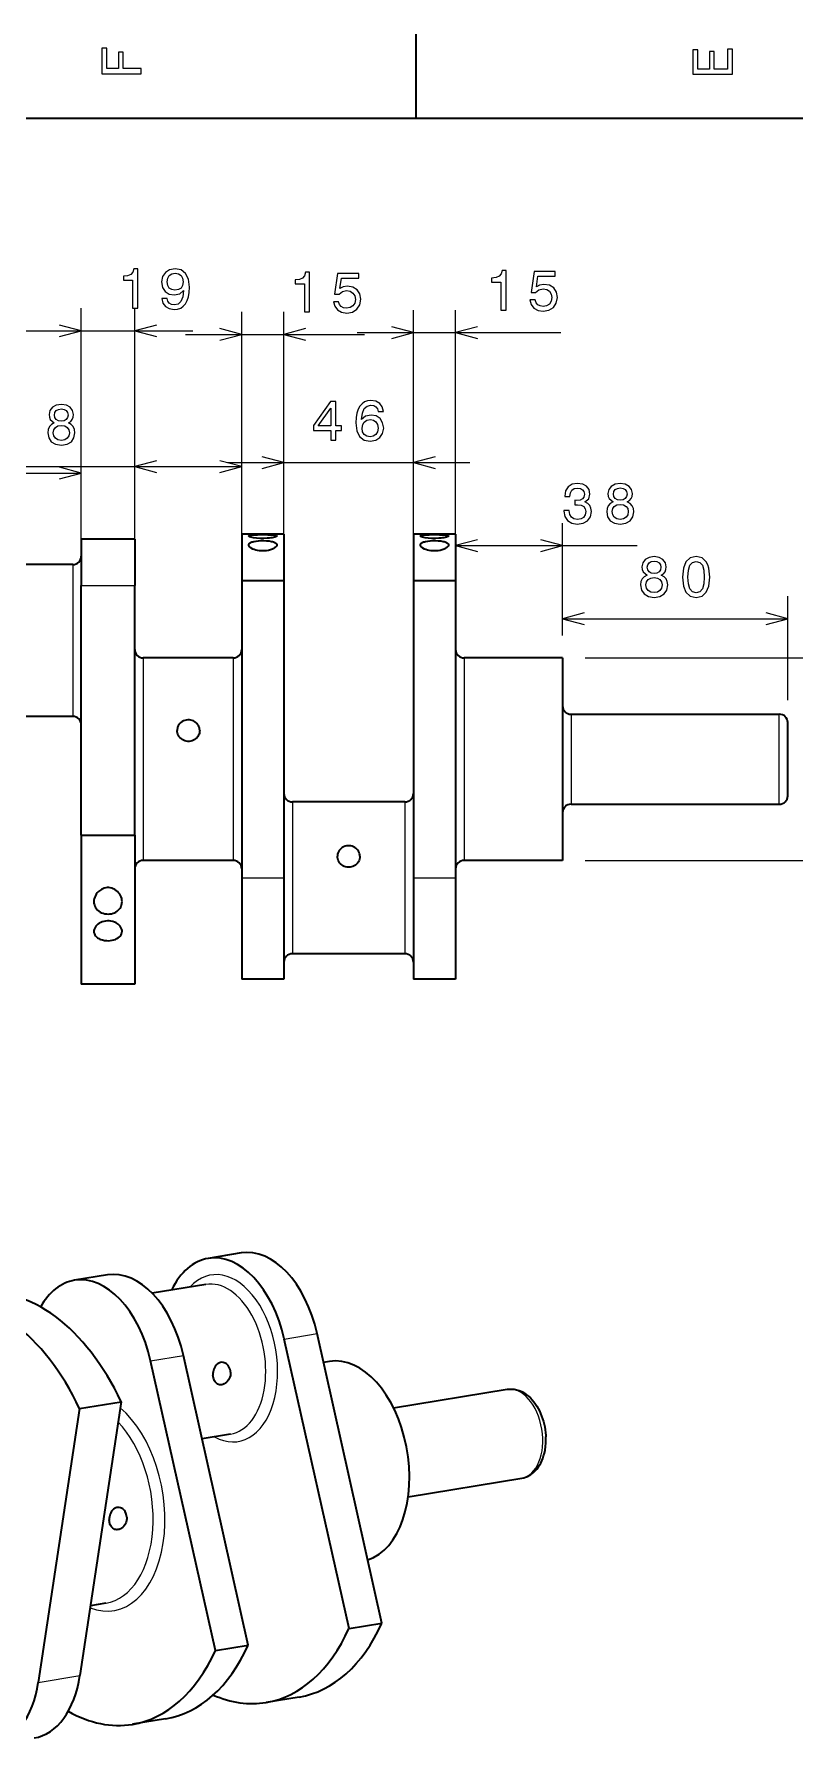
# Model space of a CAD drawing. Extents: x 0 to 420, y 0 to 297.
# Drawn here: x 123.6 to 191.1, y 142.4 to 294.5 of the extents above; entities that cross this region are included whole.
import ezdxf

# ---------------------------------------------------------------- set-up
doc = ezdxf.new("R2010")
doc.units = 0

msp = doc.modelspace()

# ---------------------------------------------------------------- linework, layer by layer
at = {"color": 7, "lineweight": 35, "ltscale": 0.1875}
msp.add_line((157.5, 287), (157.5, 294.5), dxfattribs=at)
at = {"color": 7, "lineweight": 35}
for p, q in [((410, 287), (10, 287)), ((127.75, 223.3), (127.75, 245.49)), ((132.5, 223.3), (132.5, 245.49)), ((142, 245.94), (142, 219.49)), ((145.75, 245.94), (145.75, 219.49)), ((157.25, 245.94), (157.25, 219.49)), ((161, 245.94), (161, 219.49)), ((151.53, 152.74), (145.78, 178.49)), ((154.45, 153.22), (148.7, 178.97)), ((139.66, 150.8), (133.91, 176.55)), ((142.57, 151.28), (136.83, 177.03)), ((127.59, 172.3), (123.93, 147.96)), ((131.29, 172.9), (127.63, 148.57))]:
    msp.add_line(p, q, dxfattribs=at)
at = {"color": 7, "lineweight": 13}
for p, q in [((127.75, 247.49), (127.75, 270.13)), ((132.5, 247.49), (132.5, 270.13)), ((142, 247.94), (142, 269.81)), ((145.75, 247.94), (145.75, 269.81)), ((157.25, 247.94), (157.25, 269.97)), ((161, 247.94), (161, 269.97)), ((120.73, 256.06), (142, 256.06)), ((140.75, 256.41), (162.25, 256.41)), ((170.5, 242.53), (190.5, 242.53)), ((172.5, 239.04), (199.78, 239.04)), ((172.5, 221.04), (199.78, 221.04))]:
    msp.add_line(p, q, dxfattribs=at)
at = {"color": 7, "lineweight": 13, "ltscale": 0.372592}
msp.add_line((122.75, 268.13), (137.65, 268.13), dxfattribs=at)
at = {"color": 7, "lineweight": 13, "ltscale": 0.397868}
msp.add_line((137, 267.81), (152.91, 267.81), dxfattribs=at)
at = {"color": 7, "lineweight": 13, "ltscale": 0.45289}
msp.add_line((152.25, 267.97), (170.36, 267.97), dxfattribs=at)
at = {"color": 7, "lineweight": 13, "ltscale": 0.249812}
msp.add_line((127.75, 247.49), (127.75, 257.48), dxfattribs=at)
at = {"color": 7, "lineweight": 13, "ltscale": 0.264325}
msp.add_line((132.5, 247.49), (132.5, 258.06), dxfattribs=at)
at = {"color": 7, "lineweight": 13, "ltscale": 0.252891}
msp.add_line((142, 247.94), (142, 258.06), dxfattribs=at)
at = {"color": 7, "lineweight": 13, "ltscale": 0.261597}
for p, q in [((145.75, 247.94), (145.75, 258.41)), ((157.25, 247.94), (157.25, 258.41))]:
    msp.add_line(p, q, dxfattribs=at)
at = {"color": 7, "lineweight": 13, "ltscale": 0.419217}
msp.add_line((110.98, 255.48), (127.75, 255.48), dxfattribs=at)
at = {"color": 7, "lineweight": 13, "ltscale": 0.077303}
msp.add_line((161, 247.94), (161, 251.04), dxfattribs=at)
at = {"color": 7, "lineweight": 13, "ltscale": 0.249956}
msp.add_line((170.5, 241.04), (170.5, 251.04), dxfattribs=at)
at = {"color": 7, "lineweight": 35, "ltscale": 0.102456}
for p, q in [((127.75, 249.59), (127.75, 245.49)), ((132.5, 249.59), (132.5, 245.49))]:
    msp.add_line(p, q, dxfattribs=at)
at = {"color": 7, "lineweight": 35, "ltscale": 0.11875}
for p, q in [((132.5, 249.59), (127.75, 249.59)), ((127.75, 223.3), (132.5, 223.3)), ((132.5, 210.04), (127.75, 210.04))]:
    msp.add_line(p, q, dxfattribs=at)
at = {"color": 7, "lineweight": 35, "ltscale": 0.102347}
for p, q in [((142, 250.04), (142, 245.94)), ((145.75, 250.04), (145.75, 245.94)), ((157.25, 250.04), (157.25, 245.94)), ((161, 250.04), (161, 245.94))]:
    msp.add_line(p, q, dxfattribs=at)
at = {"color": 7, "lineweight": 35, "ltscale": 0.09375}
for p, q in [((145.75, 250.04), (142, 250.04)), ((161, 250.04), (157.25, 250.04)), ((142, 245.94), (145.75, 245.94)), ((157.25, 245.94), (161, 245.94)), ((145.75, 210.49), (142, 210.49)), ((161, 210.49), (157.25, 210.49))]:
    msp.add_line(p, q, dxfattribs=at)
at = {"color": 7, "lineweight": 13, "ltscale": 0.403573}
msp.add_line((161, 249.04), (177.14, 249.04), dxfattribs=at)
at = {"color": 7, "lineweight": 35, "ltscale": 0.25}
for p, q in [((127, 247.34), (117, 247.34)), ((127, 233.84), (117, 233.84)), ((156.5, 226.24), (146.5, 226.24)), ((156.5, 212.74), (146.5, 212.74))]:
    msp.add_line(p, q, dxfattribs=at)
at = {"color": 7, "lineweight": 13, "ltscale": 0.120822}
msp.add_line((127, 247.34), (127, 242.5), dxfattribs=at)
at = {"color": 7, "lineweight": 13, "ltscale": 0.11875}
msp.add_line((127.75, 245.49), (132.5, 245.49), dxfattribs=at)
at = {"color": 7, "lineweight": 13, "ltscale": 0.087186}
msp.add_line((170.5, 241.04), (170.5, 244.53), dxfattribs=at)
at = {"color": 7, "lineweight": 13, "ltscale": 0.230936}
msp.add_line((190.5, 235.29), (190.5, 244.53), dxfattribs=at)
at = {"color": 7, "lineweight": 13, "ltscale": 0.216678}
msp.add_line((127, 242.5), (127, 233.84), dxfattribs=at)
at = {"color": 7, "lineweight": 13, "ltscale": 0.161097}
for p, q in [((133.25, 239.04), (133.25, 232.59)), ((141.25, 239.04), (141.25, 232.59)), ((161.75, 239.04), (161.75, 232.59))]:
    msp.add_line(p, q, dxfattribs=at)
at = {"color": 7, "lineweight": 35, "ltscale": 0.2}
for p, q in [((141.25, 239.04), (133.25, 239.04)), ((141.25, 221.04), (133.25, 221.04))]:
    msp.add_line(p, q, dxfattribs=at)
at = {"color": 7, "lineweight": 35, "ltscale": 0.21875}
for p, q in [((170.5, 239.04), (161.75, 239.04)), ((170.5, 221.04), (161.75, 221.04))]:
    msp.add_line(p, q, dxfattribs=at)
at = {"color": 7, "lineweight": 35, "ltscale": 0.161097}
msp.add_line((170.5, 239.04), (170.5, 232.59), dxfattribs=at)
at = {"color": 7, "lineweight": 13, "ltscale": 0.071598}
for p, q in [((171.25, 234.04), (171.25, 231.17)), ((189.75, 231.17), (189.75, 234.04))]:
    msp.add_line(p, q, dxfattribs=at)
at = {"color": 7, "lineweight": 35, "ltscale": 0.4625}
for p, q in [((171.25, 234.04), (189.75, 234.04)), ((171.25, 226.04), (189.75, 226.04))]:
    msp.add_line(p, q, dxfattribs=at)
at = {"color": 7, "lineweight": 35, "ltscale": 0.058174}
msp.add_line((190.5, 230.96), (190.5, 233.29), dxfattribs=at)
at = {"color": 7, "lineweight": 13, "ltscale": 0.288903}
for p, q in [((133.25, 232.59), (133.25, 221.04)), ((141.25, 232.59), (141.25, 221.04)), ((161.75, 232.59), (161.75, 221.04))]:
    msp.add_line(p, q, dxfattribs=at)
at = {"color": 7, "lineweight": 35, "ltscale": 0.288903}
msp.add_line((170.5, 232.59), (170.5, 221.04), dxfattribs=at)
at = {"color": 7, "lineweight": 13, "ltscale": 0.128402}
for p, q in [((171.25, 231.17), (171.25, 226.04)), ((189.75, 226.04), (189.75, 231.17))]:
    msp.add_line(p, q, dxfattribs=at)
at = {"color": 7, "lineweight": 35, "ltscale": 0.104326}
msp.add_line((190.5, 226.79), (190.5, 230.96), dxfattribs=at)
at = {"color": 7, "lineweight": 13, "ltscale": 0.120823}
for p, q in [((146.5, 226.24), (146.5, 221.41)), ((156.5, 226.24), (156.5, 221.41))]:
    msp.add_line(p, q, dxfattribs=at)
at = {"color": 7, "lineweight": 35, "ltscale": 0.331583}
for p, q in [((127.75, 223.3), (127.75, 210.04)), ((132.5, 223.3), (132.5, 210.04))]:
    msp.add_line(p, q, dxfattribs=at)
at = {"color": 7, "lineweight": 13, "ltscale": 0.216677}
for p, q in [((146.5, 221.41), (146.5, 212.74)), ((156.5, 221.41), (156.5, 212.74))]:
    msp.add_line(p, q, dxfattribs=at)
at = {"color": 7, "lineweight": 13, "ltscale": 0.09375}
for p, q in [((142, 219.49), (145.75, 219.49)), ((157.25, 219.49), (161, 219.49))]:
    msp.add_line(p, q, dxfattribs=at)
at = {"color": 7, "lineweight": 35, "ltscale": 0.225}
for p, q in [((142, 219.49), (142, 210.49)), ((145.75, 219.49), (145.75, 210.49)), ((157.25, 219.49), (157.25, 210.49)), ((161, 219.49), (161, 210.49))]:
    msp.add_line(p, q, dxfattribs=at)
at = {"color": 7, "lineweight": 35, "ltscale": 0.073955}
for p, q in [((141.94, 186.14), (139.02, 185.66)), ((151.53, 152.74), (154.45, 153.22)), ((147.09, 146.66), (144.17, 146.18))]:
    msp.add_line(p, q, dxfattribs=at)
at = {"color": 7, "lineweight": 35, "ltscale": 0.073956}
for p, q in [((130.07, 184.19), (127.15, 183.72)), ((139.66, 150.8), (142.57, 151.28)), ((135.22, 144.72), (132.3, 144.24))]:
    msp.add_line(p, q, dxfattribs=at)
at = {"color": 7, "lineweight": 35, "ltscale": 0.120542}
msp.add_line((138.8, 183.35), (134.05, 182.57), dxfattribs=at)
at = {"color": 7, "lineweight": 13, "ltscale": 0.073956}
msp.add_line((145.78, 178.49), (148.7, 178.97), dxfattribs=at)
at = {"color": 7, "lineweight": 13, "ltscale": 0.073955}
msp.add_line((133.91, 176.55), (136.83, 177.03), dxfattribs=at)
at = {"color": 7, "lineweight": 35, "ltscale": 0.013122}
msp.add_line((149.79, 176.49), (149.27, 176.41), dxfattribs=at)
at = {"color": 7, "lineweight": 35, "ltscale": 0.255766}
for p, q in [((155.49, 172.36), (165.58, 174.02)), ((156.78, 164.47), (166.88, 166.12))]:
    msp.add_line(p, q, dxfattribs=at)
at = {"color": 7, "lineweight": 35, "ltscale": 0.093677}
msp.add_line((127.59, 172.3), (131.29, 172.9), dxfattribs=at)
at = {"color": 7, "lineweight": 35, "ltscale": 0.063493}
msp.add_line((140.99, 170.02), (138.48, 169.61), dxfattribs=at)
at = {"color": 7, "lineweight": 35, "ltscale": 0.034758}
msp.add_line((129.93, 155), (128.56, 154.77), dxfattribs=at)
at = {"color": 7, "lineweight": 13, "ltscale": 0.093677}
msp.add_line((123.93, 147.96), (127.63, 148.57), dxfattribs=at)
at = {"color": 7, "lineweight": 13}
for points in [[(133.08, 290.97), (133.08, 291.44), (131.47, 291.44), (131.47, 292.91), (131.06, 292.91), (131.06, 291.44), (130.01, 291.44), (130.01, 293.25), (129.58, 293.25), (129.58, 290.97)], [(185.58, 290.94), (185.58, 293.16), (185.16, 293.16), (185.16, 291.4), (183.97, 291.4), (183.97, 292.97), (183.56, 292.97), (183.56, 291.4), (182.51, 291.4), (182.51, 293.12), (182.08, 293.12), (182.08, 290.94)], [(132.31, 270.13), (132.77, 270.13), (132.77, 273.65), (132.42, 273.65), (132.33, 273.34), (132.15, 273.14), (131.87, 273.02), (131.49, 272.98), (131.49, 272.62), (132.31, 272.62)], [(134.92, 270.99), (135, 270.6), (135.22, 270.29), (135.56, 270.1), (136.01, 270.03), (136.31, 270.06), (136.58, 270.15), (136.8, 270.31), (137, 270.53), (137.15, 270.81), (137.26, 271.15), (137.32, 271.54), (137.35, 272), (137.26, 272.71), (137.02, 273.23), (136.62, 273.54), (136.08, 273.65), (135.59, 273.56), (135.22, 273.32), (134.97, 272.95), (134.89, 272.48), (134.97, 271.99), (135.21, 271.63), (135.56, 271.39), (136.01, 271.32), (136.49, 271.41), (136.84, 271.71), (136.76, 271.15), (136.6, 270.75), (136.36, 270.51), (136.02, 270.43), (135.76, 270.47), (135.56, 270.58), (135.44, 270.76), (135.39, 270.99)], [(135.38, 272.48), (135.43, 272.8), (135.57, 273.04), (135.8, 273.2), (136.08, 273.25), (136.38, 273.2), (136.61, 273.04), (136.75, 272.8), (136.8, 272.49), (136.75, 272.17), (136.61, 271.93), (136.38, 271.79), (136.07, 271.74), (135.79, 271.79), (135.57, 271.93), (135.43, 272.16)], [(147.57, 269.81), (148.03, 269.81), (148.03, 273.34), (147.68, 273.34), (147.59, 273.03), (147.41, 272.82), (147.13, 272.7), (146.75, 272.66), (146.75, 272.3), (147.57, 272.3)], [(150.14, 270.72), (150.26, 270.31), (150.5, 269.99), (150.87, 269.78), (151.33, 269.71), (151.84, 269.8), (152.24, 270.05), (152.49, 270.44), (152.59, 270.94), (152.5, 271.41), (152.26, 271.78), (151.88, 272.02), (151.39, 272.1), (151.01, 272.04), (150.72, 271.88), (150.86, 272.82), (152.39, 272.82), (152.39, 273.23), (150.52, 273.23), (150.24, 271.38), (150.65, 271.38), (150.94, 271.62), (151.31, 271.7), (151.64, 271.65), (151.88, 271.48), (152.04, 271.24), (152.1, 270.92), (152.04, 270.6), (151.88, 270.35), (151.63, 270.2), (151.31, 270.14), (151.05, 270.18), (150.84, 270.29), (150.69, 270.48), (150.61, 270.72)], [(165.02, 269.97), (165.48, 269.97), (165.48, 273.49), (165.13, 273.49), (165.04, 273.19), (164.86, 272.98), (164.59, 272.86), (164.2, 272.82), (164.2, 272.46), (165.02, 272.46)], [(167.6, 270.88), (167.71, 270.47), (167.95, 270.15), (168.32, 269.94), (168.78, 269.87), (169.29, 269.96), (169.69, 270.21), (169.94, 270.6), (170.04, 271.1), (169.95, 271.57), (169.71, 271.94), (169.33, 272.18), (168.84, 272.26), (168.46, 272.2), (168.17, 272.04), (168.31, 272.98), (169.84, 272.98), (169.84, 273.39), (167.97, 273.39), (167.7, 271.54), (168.1, 271.54), (168.39, 271.77), (168.77, 271.86), (169.09, 271.8), (169.33, 271.64), (169.49, 271.4), (169.55, 271.08), (169.49, 270.76), (169.33, 270.51), (169.08, 270.36), (168.77, 270.3), (168.5, 270.34), (168.29, 270.45), (168.14, 270.63), (168.06, 270.88)], [(149.91, 258.41), (150.36, 258.41), (150.36, 259.28), (150.86, 259.28), (150.86, 259.68), (150.36, 259.68), (150.36, 261.83), (149.9, 261.83), (148.37, 259.72), (148.37, 259.28), (149.91, 259.28)], [(154.58, 260.97), (154.48, 261.37), (154.26, 261.68), (153.92, 261.87), (153.47, 261.93), (153.17, 261.9), (152.92, 261.8), (152.69, 261.65), (152.5, 261.42), (152.35, 261.15), (152.24, 260.81), (152.17, 260.41), (152.15, 259.96), (152.23, 259.25), (152.47, 258.73), (152.87, 258.41), (153.42, 258.31), (153.91, 258.4), (154.28, 258.64), (154.52, 259.01), (154.61, 259.48), (154.52, 259.96), (154.29, 260.33), (153.93, 260.56), (153.49, 260.64), (153.01, 260.54), (152.65, 260.25), (152.73, 260.81), (152.89, 261.21), (153.13, 261.44), (153.48, 261.53), (153.73, 261.48), (153.92, 261.38), (154.05, 261.2), (154.11, 260.97)], [(125.35, 259.95), (125.1, 259.81), (124.92, 259.61), (124.81, 259.36), (124.77, 259.06), (124.86, 258.61), (125.09, 258.27), (125.47, 258.05), (125.98, 257.96), (126.49, 258.05), (126.87, 258.27), (127.1, 258.61), (127.19, 259.06), (127.15, 259.36), (127.04, 259.61), (126.86, 259.81), (126.61, 259.95), (126.81, 260.07), (126.95, 260.23), (127.03, 260.44), (127.06, 260.68), (126.98, 261.04), (126.77, 261.33), (126.43, 261.51), (125.98, 261.59), (125.53, 261.51), (125.18, 261.33), (124.97, 261.04), (124.89, 260.68), (124.92, 260.44), (125, 260.23)], [(125.37, 260.64), (125.41, 260.86), (125.53, 261.04), (125.72, 261.14), (125.98, 261.18), (126.23, 261.14), (126.42, 261.04), (126.54, 260.86), (126.59, 260.64), (126.54, 260.42), (126.42, 260.24), (126.23, 260.12), (125.98, 260.09), (125.72, 260.13), (125.53, 260.24), (125.41, 260.42)], [(148.79, 259.68), (149.91, 261.25), (149.91, 259.68)], [(154.12, 259.48), (154.06, 259.16), (153.92, 258.92), (153.69, 258.76), (153.41, 258.71), (153.11, 258.76), (152.89, 258.91), (152.74, 259.15), (152.7, 259.47), (152.75, 259.79), (152.89, 260.02), (153.12, 260.17), (153.43, 260.23), (153.7, 260.17), (153.92, 260.03), (154.06, 259.79)], [(125.26, 259.07), (125.3, 259.34), (125.45, 259.54), (125.68, 259.67), (125.98, 259.72), (126.28, 259.67), (126.5, 259.54), (126.65, 259.34), (126.7, 259.07), (126.65, 258.79), (126.5, 258.57), (126.28, 258.43), (125.98, 258.38), (125.68, 258.43), (125.45, 258.57), (125.3, 258.79)], [(170.62, 252.14), (170.62, 252.1), (170.7, 251.62), (170.93, 251.25), (171.31, 251.02), (171.8, 250.94), (172.33, 251.02), (172.72, 251.24), (172.97, 251.6), (173.06, 252.05), (173.02, 252.35), (172.91, 252.59), (172.73, 252.78), (172.49, 252.91), (172.82, 253.19), (172.93, 253.62), (172.86, 254.01), (172.64, 254.31), (172.29, 254.5), (171.8, 254.56), (171.35, 254.48), (171, 254.26), (170.77, 253.91), (170.7, 253.44), (170.7, 253.4), (171.15, 253.4), (171.19, 253.72), (171.32, 253.96), (171.53, 254.1), (171.83, 254.15), (172.09, 254.11), (172.28, 254), (172.4, 253.83), (172.44, 253.6), (172.4, 253.35), (172.28, 253.19), (172.06, 253.08), (171.78, 253.05), (171.58, 253.06), (171.58, 252.66), (171.83, 252.67), (172.14, 252.63), (172.38, 252.5), (172.52, 252.31), (172.57, 252.05), (172.52, 251.76), (172.37, 251.54), (172.14, 251.4), (171.83, 251.36), (171.51, 251.41), (171.28, 251.56), (171.14, 251.8), (171.08, 252.14)], [(175, 252.92), (174.74, 252.78), (174.56, 252.58), (174.45, 252.34), (174.42, 252.04), (174.5, 251.59), (174.73, 251.24), (175.11, 251.02), (175.62, 250.94), (176.13, 251.02), (176.51, 251.24), (176.74, 251.59), (176.83, 252.04), (176.79, 252.34), (176.68, 252.58), (176.5, 252.78), (176.25, 252.92), (176.45, 253.04), (176.59, 253.21), (176.68, 253.41), (176.71, 253.66), (176.63, 254.02), (176.41, 254.3), (176.07, 254.49), (175.62, 254.56), (175.17, 254.49), (174.83, 254.3), (174.61, 254.02), (174.53, 253.66), (174.56, 253.41), (174.64, 253.21)], [(175.01, 253.62), (175.05, 253.84), (175.17, 254.01), (175.37, 254.12), (175.62, 254.16), (175.88, 254.12), (176.07, 254.01), (176.19, 253.84), (176.23, 253.62), (176.19, 253.39), (176.07, 253.22), (175.88, 253.1), (175.62, 253.06), (175.37, 253.1), (175.17, 253.22), (175.05, 253.39)], [(174.9, 252.05), (174.95, 252.32), (175.09, 252.52), (175.32, 252.65), (175.62, 252.7), (175.92, 252.65), (176.15, 252.52), (176.29, 252.32), (176.34, 252.05), (176.29, 251.76), (176.15, 251.55), (175.92, 251.4), (175.62, 251.36), (175.32, 251.4), (175.09, 251.55), (174.95, 251.76)], [(178, 246.41), (177.75, 246.27), (177.57, 246.07), (177.46, 245.83), (177.42, 245.53), (177.51, 245.08), (177.74, 244.73), (178.12, 244.51), (178.63, 244.42), (179.14, 244.51), (179.52, 244.73), (179.75, 245.08), (179.84, 245.53), (179.8, 245.83), (179.69, 246.07), (179.51, 246.27), (179.26, 246.41), (179.46, 246.53), (179.6, 246.7), (179.68, 246.9), (179.71, 247.15), (179.63, 247.51), (179.42, 247.79), (179.08, 247.98), (178.63, 248.05), (178.18, 247.98), (177.83, 247.79), (177.62, 247.51), (177.54, 247.15), (177.57, 246.9), (177.65, 246.7)], [(181.15, 246.24), (181.23, 245.44), (181.46, 244.88), (181.84, 244.54), (182.37, 244.42), (182.89, 244.54), (183.26, 244.88), (183.5, 245.44), (183.58, 246.24), (183.5, 247.02), (183.4, 247.33), (183.26, 247.59), (182.89, 247.94), (182.37, 248.05), (181.84, 247.94), (181.46, 247.59), (181.23, 247.02)], [(178.02, 247.11), (178.06, 247.33), (178.18, 247.5), (178.37, 247.61), (178.63, 247.65), (178.88, 247.61), (179.07, 247.5), (179.19, 247.33), (179.24, 247.11), (179.19, 246.88), (179.07, 246.7), (178.88, 246.59), (178.63, 246.55), (178.37, 246.59), (178.18, 246.7), (178.06, 246.88)], [(181.63, 246.24), (181.68, 246.85), (181.8, 247.28), (182.03, 247.54), (182.37, 247.63), (182.7, 247.54), (182.93, 247.28), (183.05, 246.85), (183.09, 246.24), (183.05, 245.62), (182.93, 245.18), (182.7, 244.92), (182.37, 244.84), (182.03, 244.92), (181.8, 245.18), (181.68, 245.62)], [(177.91, 245.54), (177.95, 245.81), (178.1, 246.01), (178.33, 246.14), (178.63, 246.19), (178.93, 246.14), (179.15, 246.01), (179.3, 245.81), (179.35, 245.54), (179.3, 245.25), (179.15, 245.04), (178.93, 244.89), (178.63, 244.85), (178.33, 244.89), (178.1, 245.04), (177.95, 245.25)]]:
    msp.add_lwpolyline(points, close=True, dxfattribs=at)
for points in [[(125.82, 267.61), (127.75, 268.13), (125.82, 268.64)], [(134.43, 268.64), (132.5, 268.13), (134.43, 267.61)], [(140.07, 267.29), (142, 267.81), (140.07, 268.33)], [(147.68, 268.33), (145.75, 267.81), (147.68, 267.29)], [(155.32, 267.45), (157.25, 267.97), (155.32, 268.49)], [(162.93, 268.49), (161, 267.97), (162.93, 267.45)], [(125.82, 254.96), (127.75, 255.48), (125.82, 256)], [(134.43, 256.58), (132.5, 256.06), (134.43, 255.54)], [(140.07, 255.54), (142, 256.06), (140.07, 256.58)], [(143.82, 255.89), (145.75, 256.41), (143.82, 256.93)], [(159.18, 256.93), (157.25, 256.41), (159.18, 255.89)], [(162.93, 249.55), (161, 249.04), (162.93, 248.52)], [(168.57, 248.52), (170.5, 249.04), (168.57, 249.55)], [(172.43, 243.04), (170.5, 242.53), (172.43, 242.01)], [(188.57, 242.01), (190.5, 242.53), (188.57, 243.04)]]:
    msp.add_lwpolyline(points, dxfattribs=at)
at = {"color": 7, "lineweight": 35}
for points in [[(142.62, 249.89), (142.63, 249.9), (142.64, 249.91), (142.65, 249.92), (142.7, 249.94), (142.78, 249.96), (142.88, 249.97), (143.11, 249.99), (143.39, 250), (143.7, 250.01), (144.02, 250.01), (144.33, 250), (144.53, 249.99), (144.71, 249.98), (144.86, 249.97), (144.98, 249.95), (145.04, 249.94), (145.08, 249.93), (145.11, 249.91), (145.12, 249.9), (145.12, 249.89)], [(145.12, 249.89), (145.12, 249.87), (145.11, 249.86), (145.09, 249.84), (145.05, 249.83), (145.01, 249.81), (144.93, 249.78), (144.83, 249.76), (144.71, 249.73), (144.58, 249.71), (144.43, 249.7), (144.27, 249.68), (143.95, 249.67), (143.61, 249.67), (143.3, 249.7), (143.05, 249.73), (142.93, 249.76), (142.82, 249.78), (142.75, 249.8), (142.69, 249.82), (142.66, 249.84), (142.63, 249.86), (142.63, 249.87), (142.62, 249.89)], [(142.62, 249.09), (142.63, 249.14), (142.66, 249.19), (142.7, 249.24), (142.74, 249.27), (142.78, 249.3), (142.84, 249.33), (142.91, 249.36), (142.99, 249.38), (143.08, 249.41), (143.27, 249.44), (143.49, 249.47), (143.72, 249.48), (143.96, 249.48), (144.2, 249.47), (144.43, 249.45), (144.64, 249.41), (144.73, 249.39), (144.82, 249.36), (144.93, 249.32), (144.98, 249.29), (145.02, 249.26), (145.07, 249.22), (145.1, 249.18), (145.12, 249.13), (145.12, 249.09)], [(157.87, 249.89), (157.88, 249.9), (157.89, 249.91), (157.9, 249.92), (157.95, 249.94), (158.03, 249.96), (158.13, 249.97), (158.36, 249.99), (158.64, 250), (158.95, 250.01), (159.27, 250.01), (159.58, 250), (159.78, 249.99), (159.96, 249.98), (160.11, 249.97), (160.23, 249.95), (160.29, 249.94), (160.33, 249.93), (160.36, 249.91), (160.37, 249.9), (160.37, 249.89)], [(160.37, 249.89), (160.37, 249.87), (160.36, 249.86), (160.34, 249.84), (160.3, 249.83), (160.26, 249.81), (160.18, 249.78), (160.08, 249.76), (159.96, 249.73), (159.83, 249.71), (159.68, 249.7), (159.52, 249.68), (159.2, 249.67), (158.86, 249.67), (158.55, 249.7), (158.3, 249.73), (158.18, 249.76), (158.07, 249.78), (158, 249.8), (157.94, 249.82), (157.91, 249.84), (157.88, 249.86), (157.88, 249.87), (157.87, 249.89)], [(157.87, 249.09), (157.88, 249.14), (157.91, 249.19), (157.95, 249.24), (157.99, 249.27), (158.03, 249.3), (158.09, 249.33), (158.16, 249.36), (158.24, 249.38), (158.33, 249.41), (158.52, 249.44), (158.74, 249.47), (158.97, 249.48), (159.21, 249.48), (159.45, 249.47), (159.68, 249.45), (159.89, 249.41), (159.98, 249.39), (160.07, 249.36), (160.18, 249.32), (160.23, 249.29), (160.27, 249.26), (160.32, 249.22), (160.35, 249.18), (160.37, 249.13), (160.37, 249.09)], [(145.12, 249.09), (145.11, 249.03), (145.09, 248.97), (145.04, 248.91), (144.97, 248.86), (144.92, 248.82), (144.86, 248.78), (144.73, 248.72), (144.57, 248.66), (144.38, 248.61), (144.19, 248.58), (143.99, 248.56), (143.78, 248.56), (143.58, 248.57), (143.41, 248.6), (143.25, 248.64), (143.11, 248.68), (142.98, 248.73), (142.85, 248.8), (142.8, 248.84), (142.75, 248.87), (142.7, 248.92), (142.66, 248.97), (142.64, 249.02), (142.63, 249.06), (142.62, 249.09)], [(160.37, 249.09), (160.36, 249.03), (160.34, 248.97), (160.29, 248.91), (160.22, 248.86), (160.17, 248.82), (160.11, 248.78), (159.98, 248.72), (159.82, 248.66), (159.63, 248.61), (159.44, 248.58), (159.24, 248.56), (159.03, 248.56), (158.83, 248.57), (158.66, 248.6), (158.5, 248.64), (158.36, 248.68), (158.23, 248.73), (158.1, 248.8), (158.05, 248.84), (158, 248.87), (157.95, 248.92), (157.91, 248.97), (157.89, 249.02), (157.88, 249.06), (157.87, 249.09)], [(138.27, 232.59), (138.26, 232.71), (138.24, 232.83), (138.2, 232.94), (138.15, 233.04), (138.08, 233.14), (138.01, 233.23), (137.92, 233.31), (137.82, 233.38), (137.71, 233.44), (137.59, 233.49), (137.47, 233.52), (137.35, 233.53), (137.21, 233.54), (137.08, 233.52), (136.95, 233.49), (136.82, 233.44), (136.7, 233.38), (136.6, 233.3), (136.51, 233.21), (136.43, 233.11), (136.36, 233), (136.31, 232.88), (136.29, 232.79), (136.27, 232.69), (136.27, 232.59)], [(138.27, 232.59), (138.26, 232.48), (138.24, 232.37), (138.21, 232.27), (138.16, 232.17), (138.11, 232.07), (138.03, 231.96), (137.93, 231.87), (137.83, 231.79), (137.72, 231.73), (137.6, 231.67), (137.47, 231.64), (137.34, 231.62), (137.21, 231.62), (137.07, 231.64), (136.95, 231.67), (136.83, 231.72), (136.71, 231.79), (136.61, 231.87), (136.51, 231.96), (136.43, 232.06), (136.37, 232.16), (136.33, 232.26), (136.29, 232.37), (136.27, 232.48), (136.27, 232.59)], [(152.5, 221.41), (152.49, 221.53), (152.47, 221.64), (152.43, 221.75), (152.38, 221.86), (152.32, 221.95), (152.24, 222.04), (152.15, 222.12), (152.05, 222.19), (151.94, 222.25), (151.82, 222.3), (151.7, 222.33), (151.58, 222.34), (151.44, 222.34), (151.31, 222.33), (151.18, 222.3), (151.05, 222.25), (150.93, 222.19), (150.83, 222.11), (150.74, 222.02), (150.66, 221.92), (150.59, 221.81), (150.54, 221.69), (150.52, 221.6), (150.5, 221.51), (150.5, 221.41)], [(152.5, 221.41), (152.49, 221.28), (152.46, 221.16), (152.42, 221.04), (152.36, 220.92), (152.29, 220.81), (152.2, 220.72), (152.1, 220.63), (151.99, 220.56), (151.87, 220.5), (151.75, 220.46), (151.62, 220.44), (151.49, 220.43), (151.36, 220.44), (151.23, 220.47), (151.1, 220.51), (150.99, 220.57), (150.88, 220.64), (150.78, 220.73), (150.69, 220.83), (150.62, 220.94), (150.57, 221.05), (150.53, 221.17), (150.51, 221.29), (150.5, 221.41)], [(131.37, 217.38), (131.36, 217.52), (131.34, 217.66), (131.3, 217.79), (131.24, 217.92), (131.16, 218.05), (131.07, 218.17), (130.97, 218.27), (130.86, 218.37), (130.73, 218.46), (130.66, 218.49), (130.59, 218.53), (130.46, 218.57), (130.33, 218.6), (130.19, 218.62), (130.05, 218.62), (129.92, 218.6), (129.79, 218.57), (129.66, 218.53), (129.54, 218.47), (129.45, 218.41), (129.36, 218.35), (129.27, 218.28), (129.22, 218.22), (129.16, 218.16), (129.07, 218.03), (129, 217.9), (128.94, 217.77), (128.9, 217.64), (128.88, 217.51), (128.87, 217.38)], [(128.87, 217.38), (128.88, 217.24), (128.91, 217.1), (128.95, 216.97), (129.02, 216.85), (129.1, 216.73), (129.2, 216.62), (129.3, 216.53), (129.42, 216.45), (129.55, 216.39), (129.69, 216.34), (129.84, 216.3), (129.99, 216.28), (130.13, 216.27), (130.28, 216.28), (130.43, 216.3), (130.57, 216.34), (130.7, 216.39), (130.83, 216.45), (130.94, 216.53), (131.04, 216.61), (131.13, 216.7), (131.2, 216.79), (131.25, 216.89), (131.3, 216.99), (131.33, 217.09), (131.35, 217.16), (131.36, 217.23), (131.37, 217.38)], [(131.37, 214.74), (131.37, 214.81), (131.35, 214.89), (131.33, 214.97), (131.3, 215.03), (131.27, 215.08), (131.2, 215.19), (131.11, 215.29), (131.03, 215.36), (130.95, 215.42), (130.86, 215.48), (130.78, 215.52), (130.71, 215.55), (130.54, 215.61), (130.37, 215.64), (130.22, 215.66), (130.07, 215.66), (129.91, 215.65), (129.76, 215.62), (129.62, 215.58), (129.48, 215.53), (129.35, 215.46), (129.23, 215.38), (129.13, 215.29), (129.04, 215.19), (128.97, 215.08), (128.94, 215.03), (128.92, 214.97), (128.89, 214.89), (128.88, 214.81), (128.87, 214.74)], [(128.87, 214.74), (128.88, 214.63), (128.91, 214.52), (128.96, 214.43), (129.02, 214.33), (129.1, 214.25), (129.2, 214.17), (129.26, 214.13), (129.32, 214.09), (129.4, 214.05), (129.48, 214.02), (129.64, 213.97), (129.8, 213.93), (129.98, 213.91), (130.15, 213.9), (130.31, 213.91), (130.48, 213.94), (130.64, 213.97), (130.79, 214.02), (130.92, 214.09), (131.04, 214.16), (131.14, 214.24), (131.22, 214.32), (131.29, 214.42), (131.33, 214.52), (131.36, 214.63), (131.37, 214.74)], [(140.34, 176.41), (140.23, 176.42), (140.12, 176.4), (140.02, 176.37), (139.92, 176.32), (139.87, 176.29), (139.82, 176.25), (139.73, 176.16), (139.65, 176.06), (139.59, 175.94), (139.53, 175.82), (139.49, 175.69), (139.47, 175.56), (139.45, 175.42), (139.45, 175.29)], [(140.04, 174.43), (139.94, 174.45), (139.85, 174.49), (139.77, 174.55), (139.69, 174.62), (139.64, 174.69), (139.59, 174.77), (139.54, 174.86), (139.52, 174.93), (139.5, 175), (139.47, 175.15), (139.45, 175.29)], [(141.01, 175.54), (141.01, 175.4), (140.99, 175.25), (140.95, 175.11), (140.89, 174.98), (140.82, 174.85), (140.74, 174.74), (140.64, 174.65), (140.54, 174.56), (140.43, 174.5), (140.37, 174.47), (140.31, 174.45), (140.22, 174.43), (140.13, 174.42), (140.04, 174.43)], [(141.01, 175.54), (141, 175.67), (140.97, 175.79), (140.93, 175.91), (140.87, 176.03), (140.8, 176.13), (140.72, 176.21), (140.64, 176.28), (140.54, 176.34), (140.44, 176.38), (140.34, 176.41)], [(165.58, 174.02), (165.69, 174.03), (165.79, 174.04), (165.89, 174.04), (165.99, 174.04), (166.1, 174.03), (166.21, 174.02), (166.32, 174), (166.42, 173.98), (166.53, 173.95), (166.63, 173.91), (166.74, 173.87), (166.93, 173.78), (167.12, 173.67), (167.31, 173.54), (167.48, 173.4), (167.64, 173.25), (167.8, 173.08), (167.95, 172.9), (168.09, 172.71), (168.22, 172.52), (168.34, 172.31), (168.45, 172.09), (168.55, 171.87), (168.64, 171.64), (168.73, 171.4), (168.8, 171.16), (168.86, 170.92), (168.91, 170.67), (168.96, 170.42), (168.99, 170.17), (169.01, 169.92), (169.02, 169.79)], [(166.88, 166.12), (167.05, 166.16), (167.22, 166.21), (167.38, 166.27), (167.53, 166.35), (167.67, 166.43), (167.8, 166.53), (167.93, 166.63), (168.05, 166.74), (168.2, 166.91), (168.33, 167.08), (168.45, 167.27), (168.56, 167.46), (168.66, 167.67), (168.75, 167.88), (168.82, 168.1), (168.88, 168.33), (168.94, 168.62), (168.99, 168.93), (169.01, 169.23), (169.02, 169.54), (169.02, 169.79)], [(131.13, 163.52), (131.02, 163.52), (130.92, 163.51), (130.81, 163.48), (130.71, 163.43), (130.66, 163.4), (130.61, 163.36), (130.52, 163.27), (130.44, 163.17), (130.37, 163.05), (130.32, 162.93), (130.28, 162.8), (130.25, 162.67), (130.24, 162.53), (130.24, 162.4)], [(131.79, 162.65), (131.78, 162.78), (131.75, 162.91), (131.71, 163.02), (131.66, 163.14), (131.59, 163.24), (131.51, 163.32), (131.43, 163.39), (131.33, 163.45), (131.23, 163.49), (131.13, 163.52)], [(130.83, 161.54), (130.74, 161.56), (130.64, 161.6), (130.56, 161.66), (130.48, 161.73), (130.42, 161.8), (130.37, 161.88), (130.33, 161.97), (130.3, 162.04), (130.28, 162.11), (130.26, 162.19), (130.25, 162.27), (130.24, 162.4)], [(131.79, 162.65), (131.79, 162.51), (131.77, 162.36), (131.73, 162.22), (131.68, 162.09), (131.61, 161.96), (131.53, 161.85), (131.43, 161.76), (131.33, 161.67), (131.22, 161.61), (131.16, 161.58), (131.11, 161.56), (131.01, 161.54), (130.92, 161.53), (130.83, 161.54)]]:
    msp.add_lwpolyline(points, dxfattribs=at)
for centre, start, end in [((127, 248.09), 270, 0), ((133.25, 239.79), 180.1931, 270), ((141.25, 239.79), 270, 0), ((161.75, 239.79), 180.2359, 270), ((171.25, 234.79), 180, 270), ((127, 233.09), 360, 90), ((189.75, 233.29), 0, 90), ((146.5, 226.99), 180.2032, 270), ((156.5, 226.99), 270, 0), ((189.75, 226.79), 270, 360), ((171.25, 225.29), 90, 180), ((133.25, 220.29), 90, 180), ((141.25, 220.29), 360, 90), ((161.75, 220.29), 90, 179.7641), ((146.5, 211.99), 90, 180), ((156.5, 211.99), 360, 90)]:
    msp.add_arc(centre, 0.75, start, end, dxfattribs=at)
for centre, major_axis, start_param, end_param in [((140.48, 176.78), (-1.46, 8.88), 0.000003, 0.722734), ((140.48, 176.78), (-1.46, 8.88), 4.805051, 6.283188), ((143.4, 177.26), (-1.46, 8.88), 4.805051, 6.283188), ((128.61, 174.83), (-1.46, 8.88), 4.805051, 6.283188), ((131.53, 175.31), (-1.46, 8.88), 4.805051, 6.283188), ((117.97, 162.15), (-3.24, 19.74), 5.148605, 6.283141), ((121.67, 162.76), (-3.24, 19.74), 5.148605, 6.283141), ((128.61, 174.83), (-1.46, 8.88), 0.000003, 0.654018), ((151.25, 167.61), (-1.46, 8.88), 3.232264, 6.283184), ((140.93, 165.92), (-3.24, 19.74), 3.141548, 3.885539), ((143.85, 166.4), (-3.24, 19.74), 3.141548, 3.885539), ((129.06, 163.97), (-3.24, 19.74), 3.141548, 3.885539), ((131.98, 164.45), (-3.24, 19.74), 3.141548, 3.885539), ((118.42, 151.29), (-1.46, 8.88), 3.141595, 4.229093), ((122.12, 151.9), (-1.46, 8.88), 3.141595, 4.229093), ((140.93, 165.92), (-3.24, 19.74), 2.763628, 3.141548), ((129.06, 163.97), (-3.24, 19.74), 2.683015, 3.141548)]:
    msp.add_ellipse(centre, major_axis=major_axis, ratio=0.614576, start_param=start_param, end_param=end_param, dxfattribs=at)
at = {"color": 7, "lineweight": 13}
for centre, major_axis, start_param, end_param in [((140.48, 176.78), (-1.21, 7.4), 2.690566, 6.734212), ((139.9, 176.69), (-1.09, 6.66), 3.141591, 6.283184), ((166.23, 170.07), (0.65, -3.95), 6.283179, 9.424771), ((129.06, 163.97), (-1.58, 9.62), 2.794797, 5.663389), ((128.48, 163.88), (-1.46, 8.88), 3.141591, 5.555328)]:
    msp.add_ellipse(centre, major_axis=major_axis, ratio=0.614576, start_param=start_param, end_param=end_param, dxfattribs=at)

doc.saveas('drawing.dxf')
